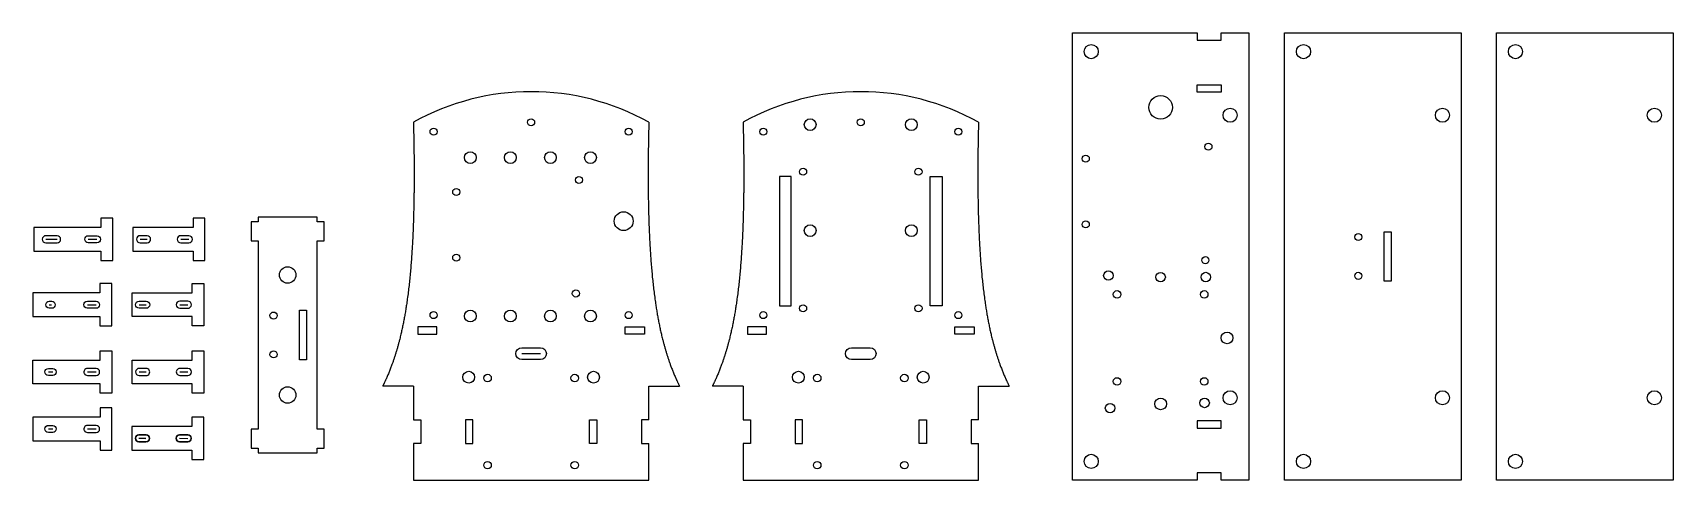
# Model space of a CAD drawing. Header units: millimetres. Extents: x -162 to 535, y 0 to 190.
import ezdxf

# ---------------------------------------------------------------- set-up
doc = ezdxf.new("R2010")
doc.units = ezdxf.units.MM
doc.layers.get('0').update_dxf_attribs({"linetype": 'CONTINUOUS'})

msp = doc.modelspace()

# ---------------------------------------------------------------- linework, layer by layer
for p, q in [((415.27, 105.53), (415.27, 84.53)), ((-156.1, 100.84), (-151.31, 100.81)), ((-151.3, 103.81), (-156.09, 103.84)), ((-156.09, 102.34), (-151.3, 102.31)), ((-138.04, 102.34), (-134.36, 102.31)), ((-116.08, 100.83), (-113.08, 100.82)), ((-116.07, 102.33), (-113.07, 102.32)), ((-113.06, 103.82), (-116.06, 103.83)), ((-98.8, 100.84), (-95.37, 100.81)), ((-98.78, 102.34), (-95.36, 102.31)), ((-95.34, 103.81), (-98.77, 103.84)), ((-154.63, 74.51), (-153.61, 74.5)), ((-138.46, 74.52), (-134.78, 74.49)), ((-116.49, 74.51), (-113.49, 74.5)), ((-99.21, 73.02), (-95.79, 72.99)), ((-99.2, 74.52), (-95.78, 74.49)), ((-95.76, 75.99), (-99.19, 76.02)), ((-45.4, 72.17), (-45.4, 51.17)), ((46, 53.75), (54, 53.75)), ((-155, 45.98), (-153.16, 45.97)), ((-138.44, 44.49), (-134.75, 44.46)), ((-138.43, 45.99), (-134.74, 45.96)), ((-134.73, 47.46), (-138.42, 47.49)), ((-116.46, 44.48), (-113.46, 44.47)), ((-113.45, 47.47), (-116.45, 47.48)), ((-116.45, 45.98), (-113.46, 45.97)), ((-99.18, 44.49), (-95.75, 44.46)), ((-99.17, 45.98), (-95.74, 45.96)), ((-95.73, 47.46), (-99.16, 47.48)), ((0, 40), (-13, 40)), ((0, 40), (0, 25.65)), ((100, 40), (113, 40)), ((100, 25.65), (100, 40)), ((140, 40), (127, 40)), ((140, 40), (140, 25.65)), ((240, 25.65), (240, 40)), ((240, 40), (253, 40)), ((-155, 21.78), (-153.16, 21.77)), ((-138.43, 21.79), (-134.74, 21.76)), ((-134.73, 23.26), (-138.42, 23.29)), ((0, 25.65), (3.1, 25.65)), ((3.1, 25.65), (3.1, 15.55)), ((100, 25.65), (96.9, 25.65)), ((96.9, 25.65), (96.9, 15.55)), ((140, 25.65), (143.1, 25.65)), ((143.1, 25.65), (143.1, 15.55)), ((240, 25.65), (236.9, 25.65)), ((236.9, 25.65), (236.9, 15.55)), ((-138.44, 20.29), (-134.75, 20.26)), ((-113.54, 19.28), (-116.54, 19.29)), ((-116.54, 17.79), (-113.55, 17.78)), ((-116.54, 17.78), (-113.55, 17.77)), ((-116.54, 16.29), (-113.55, 16.28)), ((-99.27, 17.78), (-95.82, 17.77)), ((-99.27, 16.28), (-95.83, 16.27)), ((-95.82, 19.27), (-99.26, 19.28)), ((-99.26, 17.79), (-95.82, 17.77)), ((3.1, 15.55), (0, 15.55)), ((0, 15.55), (0, 0)), ((96.9, 15.55), (100, 15.55)), ((100, 0), (100, 15.55)), ((143.1, 15.55), (140, 15.55)), ((140, 15.55), (140, 0)), ((236.9, 15.55), (240, 15.55)), ((240, 0), (240, 15.55)), ((0, 0), (100, 0)), ((140, 0), (240, 0))]:
    msp.add_line(p, q)
for points in [[(354.84, 190), (354.84, 0), (342.99, 0), (342.99, 3.1), (332.89, 3.1), (332.89, 0), (279.84, 0), (279.84, 190), (332.89, 190), (332.89, 186.9), (342.99, 186.9), (342.99, 190)], [(433.15, 190), (445, 190), (445, 0), (433.15, 0), (423.05, 0), (370, 0), (370, 190), (423.05, 190)], [(535, 190), (535, 0), (523.15, 0), (513.05, 0), (460, 0), (460, 190), (513.05, 190), (523.15, 190)], [(332.89, 167.9), (342.99, 167.9), (342.99, 164.8), (332.89, 164.8)], [(160.5, 129), (155.5, 129), (155.5, 74), (160.5, 74)], [(219.5, 74), (219.5, 129), (224.5, 129), (224.5, 74)], [(-40.9, 111.67), (-65.9, 111.67), (-65.9, 109.67), (-68.9, 109.67), (-68.9, 101.67), (-65.9, 101.67), (-65.9, 21.67), (-68.9, 21.67), (-68.9, 13.67), (-65.9, 13.67), (-65.9, 11.67), (-40.9, 11.67), (-40.9, 13.67), (-37.9, 13.67), (-37.9, 21.67), (-40.9, 21.67), (-40.9, 101.67), (-37.9, 101.67), (-37.9, 109.67), (-40.9, 109.67)], [(-132.7, 107.32), (-161.2, 107.32), (-161.2, 97.32), (-132.7, 97.32), (-132.7, 93.32), (-127.7, 93.32), (-127.7, 111.32), (-132.7, 111.32)], [(-93.57, 107.32), (-119.07, 107.32), (-119.07, 97.32), (-93.57, 97.32), (-93.57, 93.32), (-88.57, 93.32), (-88.57, 111.32), (-93.57, 111.32)], [(412.27, 105.53), (415.27, 105.53), (415.27, 84.53), (412.27, 84.53)], [(-133.12, 79.51), (-161.62, 79.51), (-161.62, 69.51), (-133.12, 69.51), (-133.12, 65.51), (-128.12, 65.51), (-128.12, 83.51), (-133.12, 83.51)], [(-88.99, 65.51), (-93.99, 65.51), (-93.99, 69.51), (-119.49, 69.51), (-119.49, 79.51), (-93.99, 79.51), (-93.99, 83.51), (-88.99, 83.51)], [(-48.4, 72.17), (-45.4, 72.17), (-45.4, 51.18), (-48.4, 51.18)], [(1.9, 65.1), (1.9, 62), (10, 62), (10, 65.1)], [(98.1, 62), (90, 62), (90, 65.1), (98.1, 65.1)], [(150, 65.1), (141.9, 65.1), (141.9, 62), (150, 62)], [(238.1, 65.1), (238.1, 62), (230, 62), (230, 65.1)], [(-128.08, 36.97), (-133.08, 36.97), (-133.08, 40.97), (-161.58, 40.97), (-161.58, 50.97), (-133.08, 50.97), (-133.08, 54.97), (-128.08, 54.97)], [(-88.95, 54.97), (-88.95, 36.97), (-93.95, 36.97), (-93.95, 40.97), (-119.45, 40.97), (-119.45, 50.97), (-93.95, 50.97), (-93.95, 54.97)], [(-128.08, 30.77), (-133.08, 30.77), (-133.08, 26.77), (-161.58, 26.77), (-161.58, 16.77), (-133.08, 16.77), (-133.08, 12.77), (-128.08, 12.77)], [(-94.04, 22.78), (-119.54, 22.78), (-119.54, 12.78), (-94.04, 12.78), (-94.04, 8.78), (-89.04, 8.78), (-89.04, 26.78), (-94.04, 26.78)], [(-94.04, 22.77), (-119.54, 22.77), (-119.54, 12.77), (-94.04, 12.77), (-94.04, 8.77), (-89.04, 8.77), (-89.04, 26.77), (-94.04, 26.77)], [(25.2, 25.65), (22.1, 25.65), (22.1, 15.55), (25.2, 15.55)], [(74.8, 15.55), (74.8, 25.65), (77.9, 25.65), (77.9, 15.55)], [(162.1, 25.65), (162.1, 15.55), (165.2, 15.55), (165.2, 25.65)], [(217.9, 15.55), (214.8, 15.55), (214.8, 25.65), (217.9, 25.65)], [(342.99, 25.2), (332.89, 25.2), (332.89, 22.1), (342.99, 22.1)]]:
    msp.add_lwpolyline(points, close=True)
for points in [[(-138.05, 100.84, -1), (-138.03, 103.84), (-134.34, 103.81, -1), (-134.37, 100.81)], [(-153.62, 73), (-154.63, 73.01, -1), (-154.62, 76.01), (-153.6, 76, -1)], [(-134.79, 72.99), (-138.47, 73.02, -1), (-138.45, 76.02), (-134.76, 75.99, -1)], [(-116.49, 73.01, -1), (-116.48, 76.01), (-113.48, 76, -1), (-113.5, 73)], [(54, 51.25), (46, 51.25, -1), (46, 56.25), (54, 56.25, -1)], [(194, 51.25), (186, 51.25, -1), (186, 56.25), (194, 56.25, -1)], [(-155, 47.48), (-153.16, 47.47, -1), (-153.17, 44.47), (-155.01, 44.48, -1)], [(-153.16, 23.27, -1), (-153.17, 20.27), (-155.01, 20.28, -1), (-155, 23.28)], [(-113.55, 16.27), (-116.55, 16.28, -1), (-116.54, 19.28), (-113.54, 19.27, -1)], [(-95.83, 16.27), (-99.27, 16.29, -1), (-99.26, 19.29), (-95.82, 19.27, -1)]]:
    msp.add_lwpolyline(points, format="xyb", close=True)
for centre, radius in [((287.84, 182), 3), ((378, 182), 3), ((468, 182), 3), ((317.34, 158.34), 5), ((50, 152), 1.5), ((168.5, 151), 2.5), ((190, 152), 1.5), ((211.5, 151), 2.5), ((346.84, 155), 3), ((437, 155), 3), ((527, 155), 3), ((8.58, 148), 1.5), ((91.42, 148), 1.5), ((148.58, 148), 1.5), ((231.42, 148), 1.5), ((24.2, 137), 2.5), ((41.2, 137), 2.5), ((58.2, 137), 2.5), ((75.2, 137), 2.5), ((337.64, 141.64), 1.5), ((165.5, 131), 1.5), ((214.5, 131), 1.5), ((285.54, 136.54), 1.5), ((70.3, 127.5), 1.5), ((18.2, 122.4), 1.5), ((89.3, 110), 4), ((168.5, 106), 2.5), ((211.5, 106), 2.5), ((285.54, 108.64), 1.5), ((401.27, 103.28), 1.5), ((-53.4, 87.17), 3.5), ((18.2, 94.5), 1.5), ((336.34, 93.44), 1.5), ((295.13, 86.9), 2), ((317.34, 86.25), 2), ((336.48, 86.29), 2), ((401.27, 86.78), 1.5), ((69, 79.3), 1.5), ((298.84, 78.93), 1.6), ((335.84, 78.93), 1.6), ((-59.4, 69.92), 1.5), ((8.58, 70.1), 1.5), ((24.2, 69.7), 2.5), ((41.2, 69.7), 2.5), ((58.2, 69.7), 2.5), ((75.2, 69.7), 2.5), ((91.42, 70.1), 1.5), ((148.58, 70.1), 1.5), ((165.5, 73), 1.5), ((214.5, 73), 1.5), ((231.42, 70.1), 1.5), ((345.55, 60.43), 2.5), ((-59.4, 53.42), 1.5), ((23.5, 43.75), 2.5), ((31.5, 43.37), 1.6), ((68.5, 43.37), 1.6), ((76.5, 43.75), 2.5), ((163.5, 43.75), 2.5), ((171.5, 43.37), 1.6), ((208.5, 43.37), 1.6), ((216.5, 43.75), 2.5), ((298.84, 41.93), 1.6), ((335.84, 41.93), 1.6), ((-53.4, 36.17), 3.5), ((317.34, 32.4), 2.5), ((346.84, 35), 3), ((437, 35), 3), ((527, 35), 3), ((295.84, 30.64), 2), ((336.02, 32.79), 2), ((31.5, 6.37), 1.6), ((68.5, 6.37), 1.6), ((171.5, 6.37), 1.6), ((208.5, 6.37), 1.6), ((287.84, 8), 3), ((378, 8), 3), ((468, 8), 3)]:
    msp.add_circle(centre, radius)
for centre, radius, start, end in [((50, 62.35), 102.65, 60.85157, 119.14843), ((190, 62.35), 102.65, 60.85157, 119.14843), ((-156.09, 102.34), 1.5, 89.69838, 269.69838), ((-151.3, 102.31), 1.5, -90.30162, 89.69838), ((-116.07, 102.33), 1.5, 89.69838, 269.69838), ((-113.07, 102.32), 1.5, -90.30162, 89.69838), ((-98.78, 102.34), 1.5, 89.47732, 269.47732), ((-95.36, 102.31), 1.5, -90.52268, 89.47732), ((-99.2, 74.52), 1.5, 89.49034, 269.49034), ((-95.78, 74.49), 1.5, -90.50966, 89.49034), ((-138.43, 45.99), 1.5, 89.56569, 269.56569), ((-134.74, 45.96), 1.5, -90.43431, 89.56569), ((-116.45, 45.98), 1.5, 89.78775, 269.78775), ((-113.46, 45.97), 1.5, -90.21225, 89.78775), ((-99.17, 45.98), 1.5, 89.56569, 269.56569), ((-95.74, 45.96), 1.5, -90.43431, 89.56569), ((-138.43, 21.79), 1.5, 89.56569, 269.56569), ((-134.74, 21.76), 1.5, -90.43431, 89.56569), ((-116.54, 17.79), 1.5, 89.89725, 269.89725), ((-113.55, 17.78), 1.5, -90.10275, 89.89725), ((-99.27, 17.78), 1.5, 89.70458, 269.70458), ((-95.82, 17.77), 1.5, -90.29542, 89.70458)]:
    msp.add_arc(centre, radius, start, end)
for points in [[(0, 152), (0.14, 146.93), (0.34, 136.87), (0.41, 121.98), (0.02, 102.57), (-1.69, 79.38), (-4.66, 62.24), (-8.22, 50.58), (-11.29, 43.42), (-13, 40)], [(100, 152), (99.86, 146.93), (99.66, 136.87), (99.59, 121.98), (99.98, 102.57), (101.69, 79.38), (104.66, 62.24), (108.22, 50.58), (111.29, 43.42), (113, 40)], [(140, 152), (140.14, 146.93), (140.34, 136.87), (140.41, 121.98), (140.02, 102.57), (138.31, 79.38), (135.34, 62.24), (131.78, 50.58), (128.71, 43.42), (127, 40)], [(240, 152), (239.86, 146.93), (239.66, 136.87), (239.59, 121.98), (239.98, 102.57), (241.69, 79.38), (244.66, 62.24), (248.22, 50.58), (251.29, 43.42), (253, 40)]]:
    msp.add_open_spline(points, degree=5)

doc.saveas('drawing.dxf')
